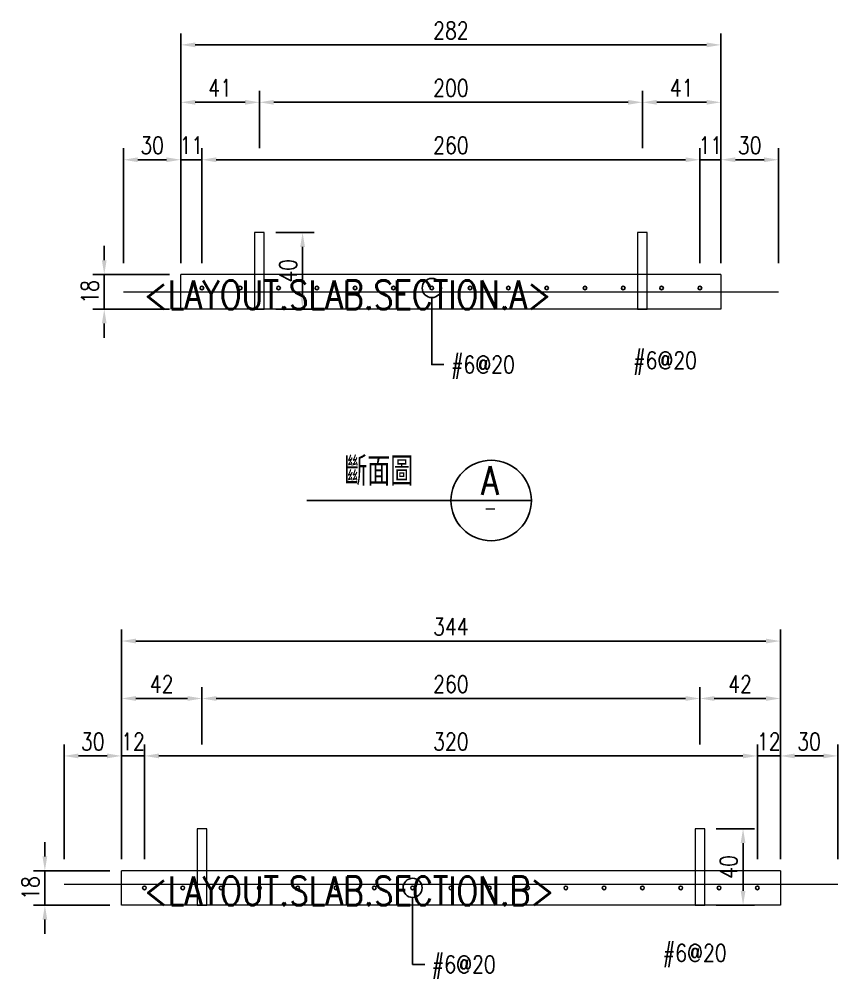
# Model space of a CAD drawing. Extents: x -4754 to 4964, y -19960 to 3841.
# Drawn here: x -329 to 99, y -10178 to -9677 of the extents above; entities that cross this region are included whole.
import ezdxf
from ezdxf.enums import TextEntityAlignment as Align

# ---------------------------------------------------------------- set-up
doc = ezdxf.new("R2010")
doc.units = 0
doc.header["$LTSCALE"] = 3
doc.layers.get('0').update_dxf_attribs({"linetype": 'CONTINUOUS'})
doc.layers.add('HB_0', color=7, linetype='CONTINUOUS', transparency=0.5)
for name, color, linetype in [('HB_DIM', 1, 'CONTINUOUS'), ('HB_TXT_CTEXT', 2, 'CONTINUOUS'), ('PVC_pipe', 4, 'CONTINUOUS'), ('RCAD.PARM.Treatle', 2, 'CONTINUOUS'), ('鋼筋', 3, 'CONTINUOUS')]:
    doc.layers.add(name, color=color, linetype=linetype)
doc.styles.get("Standard").update_dxf_attribs({"font": 'ROMANS.shx', "width": 0.8, "bigfont": 'chineset.shx'})
doc.dimstyles.new('30', dxfattribs={"dimscale": 3, "dimtxt": 3, "dimasz": 2.5, "dimexe": 2, "dimexo": 2, "dimgap": 1, "dimtad": 1, "dimdsep": 46, "dimtxsty": 'Standard', "dimcen": 0, "dimclrd": 256, "dimclre": 256, "dimclrt": 2, "dimadec": 0, "dimazin": 0, "dimtfac": 1, "dimtix": 1, "dimtmove": 2, "dimatfit": 3, "dimfxl": 1, "dimtolj": 1, "dimtzin": 0, "dimarcsym": 0})

# ---------------------------------------------------------------- blocks, each defined once
blk = doc.blocks.new('slab_sectionA')
at = {"color": 3, "linetype": 'Continuous'}
for p, q in [((-75.29, 0), (0, 0)), ((0, 0), (42, 0))]:
    blk.add_line(p, q, dxfattribs=at)
at = {"color": 4, "linetype": 'Continuous'}
blk.add_circle((21, 0), 21, dxfattribs=at)
at = {"color": 3, "linetype": 'Continuous', "width": 0.8}
blk.add_text('斷面圖', height=15, rotation=360, dxfattribs=at).set_placement((-37.65, 16.03), align=Align.MIDDLE)
at = {"color": 0, "linetype": 'Continuous', "width": 0.8}
for tag, p, height in [('A', (15.81, 3), 15), ('-', (17.28, -7.5), 7.5)]:
    blk.add_attdef(tag, p, '', height=height, dxfattribs=at)
blk = doc.blocks.new('C')
at = {"color": 3, "linetype": 'Continuous'}
blk.add_circle((0, 0), 1.2, dxfattribs=at)
blk = doc.blocks.new('H_Circle_guide')
at = {"layer": 'HB_TXT_CTEXT', "color": 1, "linetype": 'Continuous'}
blk.add_lwpolyline([(0, -5), (0, -40), (6.37, -40)], dxfattribs=at)
blk.add_circle((0, 0), 5, dxfattribs=at)
at = {"color": 0, "linetype": 'Continuous', "width": 0.8}
blk.add_attdef('A', text='', height=9, dxfattribs=at).set_placement((10.06, -40), align=Align.MIDDLE_LEFT)
blk = doc.blocks.new('H_Arrow_guide')
at = {"layer": 'HB_TXT_CTEXT', "color": 1, "linetype": 'Continuous'}
blk.add_lwpolyline([(0, 0, 0, 2.5, 0), (0, -7.5, 0, 0, 0), (0, -37, 0, 0, 0), (7.5, -37, 0, 0, 0)], format="xyseb", dxfattribs=at)
at = {"color": 0, "linetype": 'Continuous', "width": 0.8}
blk.add_attdef('A', text='', height=9, dxfattribs=at).set_placement((9.65, -35.88), align=Align.MIDDLE_LEFT)
blk = doc.blocks.new('*D135')
at = {"layer": 'HB_DIM', "linetype": 'Continuous', "lineweight": -2}
for p, q in [((-244.2, -9804.1), (-244.2, -9684.1)), ((37.8, -9804.1), (37.8, -9684.1)), ((-236.7, -9690.1), (30.3, -9690.1))]:
    blk.add_line(p, q, dxfattribs=at)
at = {"layer": 'HB_DIM'}
for points in [[(-236.7, -9688.85), (-236.7, -9691.35), (-244.2, -9690.1)], [(30.3, -9691.35), (30.3, -9688.85), (37.8, -9690.1)]]:
    blk.add_solid(points, dxfattribs=at)
at = {"layer": 'HB_DIM', "color": 2, "linetype": 'Continuous', "insert": (-103.2, -9682.6), "char_height": 9, "attachment_point": 5, "rotation": 0}
blk.add_mtext('\\A1;282', dxfattribs=at)
blk = doc.blocks.new('*D136')
at = {"layer": 'HB_DIM', "linetype": 'Continuous', "lineweight": -2}
for p, q in [((-244.2, -9744.1), (-244.2, -9714.1)), ((-203.2, -9744.1), (-203.2, -9714.1)), ((-236.7, -9720.1), (-210.7, -9720.1))]:
    blk.add_line(p, q, dxfattribs=at)
at = {"layer": 'HB_DIM'}
for points in [[(-236.7, -9718.85), (-236.7, -9721.35), (-244.2, -9720.1)], [(-210.7, -9721.35), (-210.7, -9718.85), (-203.2, -9720.1)]]:
    blk.add_solid(points, dxfattribs=at)
at = {"layer": 'HB_DIM', "color": 2, "linetype": 'Continuous', "insert": (-223.7, -9712.6), "char_height": 9, "attachment_point": 5, "rotation": 0}
blk.add_mtext('\\A1;41', dxfattribs=at)
blk = doc.blocks.new('*D137')
at = {"layer": 'HB_DIM', "linetype": 'Continuous', "lineweight": -2}
for p, q in [((-203.2, -9744.1), (-203.2, -9714.1)), ((-3.2, -9744.1), (-3.2, -9714.1)), ((-195.7, -9720.1), (-10.7, -9720.1))]:
    blk.add_line(p, q, dxfattribs=at)
at = {"layer": 'HB_DIM'}
for points in [[(-195.7, -9718.85), (-195.7, -9721.35), (-203.2, -9720.1)], [(-10.7, -9721.35), (-10.7, -9718.85), (-3.2, -9720.1)]]:
    blk.add_solid(points, dxfattribs=at)
at = {"layer": 'HB_DIM', "color": 2, "linetype": 'Continuous', "insert": (-103.2, -9712.6), "char_height": 9, "attachment_point": 5, "rotation": 0}
blk.add_mtext('\\A1;200', dxfattribs=at)
blk = doc.blocks.new('*D138')
at = {"layer": 'HB_DIM', "linetype": 'Continuous', "lineweight": -2}
for p, q in [((-3.2, -9744.1), (-3.2, -9714.1)), ((37.8, -9744.1), (37.8, -9714.1)), ((4.3, -9720.1), (30.3, -9720.1))]:
    blk.add_line(p, q, dxfattribs=at)
at = {"layer": 'HB_DIM'}
for points in [[(4.3, -9718.85), (4.3, -9721.35), (-3.2, -9720.1)], [(30.3, -9721.35), (30.3, -9718.85), (37.8, -9720.1)]]:
    blk.add_solid(points, dxfattribs=at)
at = {"layer": 'HB_DIM', "color": 2, "linetype": 'Continuous', "insert": (17.3, -9712.6), "char_height": 9, "attachment_point": 5, "rotation": 0}
blk.add_mtext('\\A1;41', dxfattribs=at)
blk = doc.blocks.new('*D139')
at = {"layer": 'HB_DIM', "linetype": 'Continuous', "lineweight": -2}
for p, q in [((-274.2, -9804.1), (-274.2, -9744.1)), ((-244.2, -9804.1), (-244.2, -9744.1)), ((-266.7, -9750.1), (-251.7, -9750.1))]:
    blk.add_line(p, q, dxfattribs=at)
at = {"layer": 'HB_DIM'}
for points in [[(-266.7, -9748.85), (-266.7, -9751.35), (-274.2, -9750.1)], [(-251.7, -9751.35), (-251.7, -9748.85), (-244.2, -9750.1)]]:
    blk.add_solid(points, dxfattribs=at)
at = {"layer": 'HB_DIM', "color": 2, "linetype": 'Continuous', "insert": (-259.2, -9742.6), "char_height": 9, "attachment_point": 5, "rotation": 0}
blk.add_mtext('\\A1;30', dxfattribs=at)
blk = doc.blocks.new('*D140')
at = {"layer": 'HB_DIM', "linetype": 'Continuous', "lineweight": -2}
for p, q in [((-244.2, -9804.1), (-244.2, -9744.1)), ((-233.2, -9804.1), (-233.2, -9744.1)), ((-251.7, -9750.1), (-259.2, -9750.1)), ((-244.2, -9750.1), (-233.2, -9750.1)), ((-225.7, -9750.1), (-218.2, -9750.1))]:
    blk.add_line(p, q, dxfattribs=at)
at = {"layer": 'HB_DIM'}
for points in [[(-251.7, -9751.35), (-251.7, -9748.85), (-244.2, -9750.1)], [(-225.7, -9748.85), (-225.7, -9751.35), (-233.2, -9750.1)]]:
    blk.add_solid(points, dxfattribs=at)
at = {"layer": 'HB_DIM', "color": 2, "linetype": 'Continuous', "insert": (-238.7, -9742.6), "char_height": 9, "attachment_point": 5, "rotation": 0}
blk.add_mtext('\\A1;11', dxfattribs=at)
blk = doc.blocks.new('*D141')
at = {"layer": 'HB_DIM', "linetype": 'Continuous', "lineweight": -2}
for p, q in [((-233.2, -9804.1), (-233.2, -9744.1)), ((26.8, -9804.1), (26.8, -9744.1)), ((-225.7, -9750.1), (19.3, -9750.1))]:
    blk.add_line(p, q, dxfattribs=at)
at = {"layer": 'HB_DIM'}
for points in [[(-225.7, -9748.85), (-225.7, -9751.35), (-233.2, -9750.1)], [(19.3, -9751.35), (19.3, -9748.85), (26.8, -9750.1)]]:
    blk.add_solid(points, dxfattribs=at)
at = {"layer": 'HB_DIM', "color": 2, "linetype": 'Continuous', "insert": (-103.2, -9742.6), "char_height": 9, "attachment_point": 5, "rotation": 0}
blk.add_mtext('\\A1;260', dxfattribs=at)
blk = doc.blocks.new('*D142')
at = {"layer": 'HB_DIM', "linetype": 'Continuous', "lineweight": -2}
for p, q in [((26.8, -9804.1), (26.8, -9744.1)), ((37.8, -9804.1), (37.8, -9744.1)), ((19.3, -9750.1), (11.8, -9750.1)), ((26.8, -9750.1), (37.8, -9750.1)), ((45.3, -9750.1), (52.8, -9750.1))]:
    blk.add_line(p, q, dxfattribs=at)
at = {"layer": 'HB_DIM'}
for points in [[(19.3, -9751.35), (19.3, -9748.85), (26.8, -9750.1)], [(45.3, -9748.85), (45.3, -9751.35), (37.8, -9750.1)]]:
    blk.add_solid(points, dxfattribs=at)
at = {"layer": 'HB_DIM', "color": 2, "linetype": 'Continuous', "insert": (32.3, -9742.6), "char_height": 9, "attachment_point": 5, "rotation": 0}
blk.add_mtext('\\A1;11', dxfattribs=at)
blk = doc.blocks.new('*D143')
at = {"layer": 'HB_DIM', "linetype": 'Continuous', "lineweight": -2}
for p, q in [((37.8, -9804.1), (37.8, -9744.1)), ((67.8, -9804.1), (67.8, -9744.1)), ((45.3, -9750.1), (60.3, -9750.1))]:
    blk.add_line(p, q, dxfattribs=at)
at = {"layer": 'HB_DIM'}
for points in [[(45.3, -9748.85), (45.3, -9751.35), (37.8, -9750.1)], [(60.3, -9751.35), (60.3, -9748.85), (67.8, -9750.1)]]:
    blk.add_solid(points, dxfattribs=at)
at = {"layer": 'HB_DIM', "color": 2, "linetype": 'Continuous', "insert": (52.8, -9742.6), "char_height": 9, "attachment_point": 5, "rotation": 0}
blk.add_mtext('\\A1;30', dxfattribs=at)
blk = doc.blocks.new('*D144')
at = {"layer": 'HB_DIM', "linetype": 'Continuous', "lineweight": -2}
for p, q in [((-284.2, -9802.6), (-284.2, -9795.1)), ((-250.2, -9810.1), (-290.2, -9810.1)), ((-284.2, -9828.1), (-284.2, -9810.1)), ((-250.2, -9828.1), (-290.2, -9828.1)), ((-284.2, -9835.6), (-284.2, -9843.1))]:
    blk.add_line(p, q, dxfattribs=at)
at = {"layer": 'HB_DIM'}
for points in [[(-285.45, -9802.6), (-282.95, -9802.6), (-284.2, -9810.1)], [(-282.95, -9835.6), (-285.45, -9835.6), (-284.2, -9828.1)]]:
    blk.add_solid(points, dxfattribs=at)
at = {"layer": 'HB_DIM', "color": 2, "linetype": 'Continuous', "insert": (-291.7, -9819.1), "char_height": 9, "attachment_point": 5, "rotation": 90}
blk.add_mtext('\\A1;18', dxfattribs=at)
blk = doc.blocks.new('*D145')
at = {"layer": 'HB_DIM', "linetype": 'Continuous', "lineweight": -2}
for p, q in [((-194.66, -9788.1), (-174.66, -9788.1)), ((-180.66, -9820.6), (-180.66, -9795.6)), ((-194.66, -9828.1), (-174.66, -9828.1))]:
    blk.add_line(p, q, dxfattribs=at)
at = {"layer": 'HB_DIM'}
for points in [[(-179.41, -9795.6), (-181.91, -9795.6), (-180.66, -9788.1)], [(-181.91, -9820.6), (-179.41, -9820.6), (-180.66, -9828.1)]]:
    blk.add_solid(points, dxfattribs=at)
at = {"layer": 'HB_DIM', "color": 2, "linetype": 'Continuous', "insert": (-188.16, -9808.1), "char_height": 9, "attachment_point": 5, "rotation": 90}
blk.add_mtext('\\A1;40', dxfattribs=at)
blk = doc.blocks.new('*D146')
at = {"layer": 'HB_DIM', "linetype": 'Continuous', "lineweight": -2}
for p, q in [((-275.2, -10115.49), (-275.2, -9995.49)), ((68.8, -10115.49), (68.8, -9995.49)), ((-267.7, -10001.49), (61.3, -10001.49))]:
    blk.add_line(p, q, dxfattribs=at)
at = {"layer": 'HB_DIM'}
for points in [[(-267.7, -10000.24), (-267.7, -10002.74), (-275.2, -10001.49)], [(61.3, -10002.74), (61.3, -10000.24), (68.8, -10001.49)]]:
    blk.add_solid(points, dxfattribs=at)
at = {"layer": 'HB_DIM', "color": 2, "linetype": 'Continuous', "insert": (-103.2, -9993.99), "char_height": 9, "attachment_point": 5, "rotation": 0}
blk.add_mtext('\\A1;344', dxfattribs=at)
blk = doc.blocks.new('*D147')
at = {"layer": 'HB_DIM', "linetype": 'Continuous', "lineweight": -2}
for p, q in [((-275.2, -10055.49), (-275.2, -10025.49)), ((-233.2, -10055.49), (-233.2, -10025.49)), ((-267.7, -10031.49), (-240.7, -10031.49))]:
    blk.add_line(p, q, dxfattribs=at)
at = {"layer": 'HB_DIM'}
for points in [[(-267.7, -10030.24), (-267.7, -10032.74), (-275.2, -10031.49)], [(-240.7, -10032.74), (-240.7, -10030.24), (-233.2, -10031.49)]]:
    blk.add_solid(points, dxfattribs=at)
at = {"layer": 'HB_DIM', "color": 2, "linetype": 'Continuous', "insert": (-254.2, -10023.99), "char_height": 9, "attachment_point": 5, "rotation": 0}
blk.add_mtext('\\A1;42', dxfattribs=at)
blk = doc.blocks.new('*D148')
at = {"layer": 'HB_DIM', "linetype": 'Continuous', "lineweight": -2}
for p, q in [((-233.2, -10055.49), (-233.2, -10025.49)), ((26.8, -10055.49), (26.8, -10025.49)), ((-225.7, -10031.49), (19.3, -10031.49))]:
    blk.add_line(p, q, dxfattribs=at)
at = {"layer": 'HB_DIM'}
for points in [[(-225.7, -10030.24), (-225.7, -10032.74), (-233.2, -10031.49)], [(19.3, -10032.74), (19.3, -10030.24), (26.8, -10031.49)]]:
    blk.add_solid(points, dxfattribs=at)
at = {"layer": 'HB_DIM', "color": 2, "linetype": 'Continuous', "insert": (-103.2, -10023.99), "char_height": 9, "attachment_point": 5, "rotation": 0}
blk.add_mtext('\\A1;260', dxfattribs=at)
blk = doc.blocks.new('*D149')
at = {"layer": 'HB_DIM', "linetype": 'Continuous', "lineweight": -2}
for p, q in [((26.8, -10055.49), (26.8, -10025.49)), ((68.8, -10055.49), (68.8, -10025.49)), ((34.3, -10031.49), (61.3, -10031.49))]:
    blk.add_line(p, q, dxfattribs=at)
at = {"layer": 'HB_DIM'}
for points in [[(34.3, -10030.24), (34.3, -10032.74), (26.8, -10031.49)], [(61.3, -10032.74), (61.3, -10030.24), (68.8, -10031.49)]]:
    blk.add_solid(points, dxfattribs=at)
at = {"layer": 'HB_DIM', "color": 2, "linetype": 'Continuous', "insert": (47.8, -10023.99), "char_height": 9, "attachment_point": 5, "rotation": 0}
blk.add_mtext('\\A1;42', dxfattribs=at)
blk = doc.blocks.new('*D150')
at = {"layer": 'HB_DIM', "linetype": 'Continuous', "lineweight": -2}
for p, q in [((-305.2, -10115.49), (-305.2, -10055.49)), ((-275.2, -10115.49), (-275.2, -10055.49)), ((-297.7, -10061.49), (-282.7, -10061.49))]:
    blk.add_line(p, q, dxfattribs=at)
at = {"layer": 'HB_DIM'}
for points in [[(-297.7, -10060.24), (-297.7, -10062.74), (-305.2, -10061.49)], [(-282.7, -10062.74), (-282.7, -10060.24), (-275.2, -10061.49)]]:
    blk.add_solid(points, dxfattribs=at)
at = {"layer": 'HB_DIM', "color": 2, "linetype": 'Continuous', "insert": (-290.2, -10053.99), "char_height": 9, "attachment_point": 5, "rotation": 0}
blk.add_mtext('\\A1;30', dxfattribs=at)
blk = doc.blocks.new('*D151')
at = {"layer": 'HB_DIM', "linetype": 'Continuous', "lineweight": -2}
for p, q in [((-275.2, -10115.49), (-275.2, -10055.49)), ((-263.2, -10115.49), (-263.2, -10055.49)), ((-282.7, -10061.49), (-290.2, -10061.49)), ((-275.2, -10061.49), (-263.2, -10061.49)), ((-255.7, -10061.49), (-248.2, -10061.49))]:
    blk.add_line(p, q, dxfattribs=at)
at = {"layer": 'HB_DIM'}
for points in [[(-282.7, -10062.74), (-282.7, -10060.24), (-275.2, -10061.49)], [(-255.7, -10060.24), (-255.7, -10062.74), (-263.2, -10061.49)]]:
    blk.add_solid(points, dxfattribs=at)
at = {"layer": 'HB_DIM', "color": 2, "linetype": 'Continuous', "insert": (-269.2, -10053.99), "char_height": 9, "attachment_point": 5, "rotation": 0}
blk.add_mtext('\\A1;12', dxfattribs=at)
blk = doc.blocks.new('*D152')
at = {"layer": 'HB_DIM', "linetype": 'Continuous', "lineweight": -2}
for p, q in [((-263.2, -10115.49), (-263.2, -10055.49)), ((56.8, -10115.49), (56.8, -10055.49)), ((-255.7, -10061.49), (49.3, -10061.49))]:
    blk.add_line(p, q, dxfattribs=at)
at = {"layer": 'HB_DIM'}
for points in [[(-255.7, -10060.24), (-255.7, -10062.74), (-263.2, -10061.49)], [(49.3, -10062.74), (49.3, -10060.24), (56.8, -10061.49)]]:
    blk.add_solid(points, dxfattribs=at)
at = {"layer": 'HB_DIM', "color": 2, "linetype": 'Continuous', "insert": (-103.2, -10053.99), "char_height": 9, "attachment_point": 5, "rotation": 0}
blk.add_mtext('\\A1;320', dxfattribs=at)
blk = doc.blocks.new('*D153')
at = {"layer": 'HB_DIM', "linetype": 'Continuous', "lineweight": -2}
for p, q in [((56.8, -10115.49), (56.8, -10055.49)), ((68.8, -10115.49), (68.8, -10055.49)), ((49.3, -10061.49), (41.8, -10061.49)), ((56.8, -10061.49), (68.8, -10061.49)), ((76.3, -10061.49), (83.8, -10061.49))]:
    blk.add_line(p, q, dxfattribs=at)
at = {"layer": 'HB_DIM'}
for points in [[(49.3, -10062.74), (49.3, -10060.24), (56.8, -10061.49)], [(76.3, -10060.24), (76.3, -10062.74), (68.8, -10061.49)]]:
    blk.add_solid(points, dxfattribs=at)
at = {"layer": 'HB_DIM', "color": 2, "linetype": 'Continuous', "insert": (62.8, -10053.99), "char_height": 9, "attachment_point": 5, "rotation": 0}
blk.add_mtext('\\A1;12', dxfattribs=at)
blk = doc.blocks.new('*D154')
at = {"layer": 'HB_DIM', "linetype": 'Continuous', "lineweight": -2}
for p, q in [((68.8, -10115.49), (68.8, -10055.49)), ((98.8, -10115.49), (98.8, -10055.49)), ((76.3, -10061.49), (91.3, -10061.49))]:
    blk.add_line(p, q, dxfattribs=at)
at = {"layer": 'HB_DIM'}
for points in [[(76.3, -10060.24), (76.3, -10062.74), (68.8, -10061.49)], [(91.3, -10062.74), (91.3, -10060.24), (98.8, -10061.49)]]:
    blk.add_solid(points, dxfattribs=at)
at = {"layer": 'HB_DIM', "color": 2, "linetype": 'Continuous', "insert": (83.8, -10053.99), "char_height": 9, "attachment_point": 5, "rotation": 0}
blk.add_mtext('\\A1;30', dxfattribs=at)
blk = doc.blocks.new('*D155')
at = {"layer": 'HB_DIM', "linetype": 'Continuous', "lineweight": -2}
for p, q in [((-315.2, -10113.99), (-315.2, -10106.49)), ((-281.2, -10121.49), (-321.2, -10121.49)), ((-315.2, -10139.49), (-315.2, -10121.49)), ((-281.2, -10139.49), (-321.2, -10139.49)), ((-315.2, -10146.99), (-315.2, -10154.49))]:
    blk.add_line(p, q, dxfattribs=at)
at = {"layer": 'HB_DIM'}
for points in [[(-316.45, -10113.99), (-313.95, -10113.99), (-315.2, -10121.49)], [(-313.95, -10146.99), (-316.45, -10146.99), (-315.2, -10139.49)]]:
    blk.add_solid(points, dxfattribs=at)
at = {"layer": 'HB_DIM', "color": 2, "linetype": 'Continuous', "insert": (-322.7, -10130.49), "char_height": 9, "attachment_point": 5, "rotation": 90}
blk.add_mtext('\\A1;18', dxfattribs=at)
blk = doc.blocks.new('*D156')
at = {"layer": 'HB_DIM', "linetype": 'Continuous', "lineweight": -2}
for p, q in [((35.34, -10099.49), (55.34, -10099.49)), ((49.34, -10131.99), (49.34, -10106.99)), ((35.34, -10139.49), (55.34, -10139.49))]:
    blk.add_line(p, q, dxfattribs=at)
at = {"layer": 'HB_DIM'}
for points in [[(50.59, -10106.99), (48.09, -10106.99), (49.34, -10099.49)], [(48.09, -10131.99), (50.59, -10131.99), (49.34, -10139.49)]]:
    blk.add_solid(points, dxfattribs=at)
at = {"layer": 'HB_DIM', "color": 2, "linetype": 'Continuous', "insert": (41.84, -10119.49), "char_height": 9, "attachment_point": 5, "rotation": 90}
blk.add_mtext('\\A1;40', dxfattribs=at)

msp = doc.modelspace()

# ---------------------------------------------------------------- linework, layer by layer
at = {"layer": 'HB_0', "lineweight": 5}
for p, q in [((37.799, -9810.095), (-244.201, -9810.095)), ((-244.201, -9828.095), (-244.201, -9810.095)), ((37.799, -9810.095), (37.799, -9828.095)), ((37.799, -9828.095), (-244.201, -9828.095)), ((68.799, -10121.495), (-275.201, -10121.495)), ((-275.201, -10139.495), (-275.201, -10121.495)), ((68.799, -10121.495), (68.799, -10139.495)), ((68.799, -10139.495), (-275.201, -10139.495))]:
    msp.add_line(p, q, dxfattribs=at)
at = {"layer": 'PVC_pipe', "lineweight": 5}
for points in [[(-205.741, -9828.095), (-200.661, -9828.095), (-200.661, -9788.095), (-205.741, -9788.095), (-205.741, -9828.095)], [(-5.741, -9828.095), (-0.661, -9828.095), (-0.661, -9788.095), (-5.741, -9788.095), (-5.741, -9828.095)], [(-235.741, -10139.495), (-230.661, -10139.495), (-230.661, -10099.495), (-235.741, -10099.495), (-235.741, -10139.495)], [(24.259, -10139.495), (29.339, -10139.495), (29.339, -10099.495), (24.259, -10099.495), (24.259, -10139.495)]]:
    msp.add_lwpolyline(points, dxfattribs=at)
at = {"layer": '鋼筋', "lineweight": 5}
for p, q in [((-274.201, -9819.005, -10), (-107.201, -9819.005, -10)), ((-274.201, -9819.005, 10), (-107.201, -9819.005, 10)), ((-107.201, -9819.005, -10), (-103.201, -9819.005, -10)), ((-107.201, -9819.005, 10), (-103.201, -9819.005, 10)), ((-103.201, -9819.005, -10), (-99.201, -9819.005, -10)), ((-103.201, -9819.005, 10), (-99.201, -9819.005, 10)), ((-99.201, -9819.005, -10), (67.799, -9819.005, -10)), ((-99.201, -9819.005, 10), (67.799, -9819.005, 10)), ((-305.201, -10128.495, 10), (-112.201, -10128.495, 10)), ((-305.201, -10128.495, -10), (-112.201, -10128.495, -10)), ((-112.201, -10128.495, 10), (-103.201, -10128.495, 10)), ((-112.201, -10128.495, -10), (-103.201, -10128.495, -10)), ((-103.201, -10128.495, 10), (-94.201, -10128.495, 10)), ((-103.201, -10128.495, -10), (-94.201, -10128.495, -10)), ((-94.201, -10128.495, 10), (98.799, -10128.495, 10)), ((-94.201, -10128.495, -10), (98.799, -10128.495, -10))]:
    msp.add_line(p, q, dxfattribs=at)

# ---------------------------------------------------------------- block references
at = {"layer": 'HB_TXT_CTEXT', "color": 0, "linetype": 'Continuous'}
for name, p in [('H_Circle_guide', (-113.201, -9817.095)), ('H_Arrow_guide', (-17.701, -9819.005, -10)), ('H_Arrow_guide', (-17.701, -9819.005, 10)), ('H_Circle_guide', (-123.201, -10130.405)), ('H_Arrow_guide', (-2.201, -10128.495, 10)), ('H_Arrow_guide', (-2.201, -10128.495, -10))]:
    msp.add_blockref(name, p, dxfattribs=at).add_auto_attribs({'A': '#6@20'})
at = {"layer": 'HB_TXT_CTEXT', "color": 0, "linetype": 'Continuous', "rotation": 360}
msp.add_blockref('slab_sectionA', (-103.201, -9928.095), dxfattribs=at).add_auto_attribs({'A': 'A', '-': '-'})
at = {"layer": '鋼筋', "linetype": 'Continuous', "xscale": 0.7958333333333333, "yscale": 0.7958333333333333, "zscale": 0.7958333333333333}
for p in [(-233.201, -9817.095), (-213.201, -9817.095), (-193.201, -9817.095), (-173.201, -9817.095), (-153.201, -9817.095), (-133.201, -9817.095), (-113.201, -9817.095), (-93.201, -9817.095), (-73.201, -9817.095), (-53.201, -9817.095), (-33.201, -9817.095), (-13.201, -9817.095), (6.799, -9817.095), (26.799, -9817.095), (-263.201, -10130.405), (-243.201, -10130.405), (-223.201, -10130.405), (-203.201, -10130.405), (-183.201, -10130.405), (-163.201, -10130.405), (-143.201, -10130.405), (-123.201, -10130.405), (-103.201, -10130.405), (-83.201, -10130.405), (-63.201, -10130.405), (-43.201, -10130.405), (-23.201, -10130.405), (-3.201, -10130.405), (16.799, -10130.405), (36.799, -10130.405), (56.799, -10130.405)]:
    msp.add_blockref('C', p, dxfattribs=at)

# ---------------------------------------------------------------- texts
at = {"layer": 'RCAD.PARM.Treatle', "color": 6, "linetype": 'Continuous', "width": 0.8}
for s, p in [('<LAYOUT.SLAB.SECTION.A>', (-157.201, -9820.595)), ('<LAYOUT.SLAB.SECTION.B>', (-156.344, -10131.995))]:
    msp.add_text(s, height=15, rotation=360, dxfattribs=at).set_placement(p, align=Align.MIDDLE)

# ---------------------------------------------------------------- dimensions: what is measured, and where the dimension line sits
at = {"layer": 'HB_DIM', "linetype": 'Continuous'}
for base, p1, p2, angle, override, picture, middle in [((37.799, -9690.095), (-244.201, -9810.095), (37.799, -9810.095), 0, {"dimpost": '<>'}, '*D135', (-103.201, -9682.595)), ((-203.201, -9720.095), (-244.201, -9750.095), (-203.201, -9750.095), 0, {"dimpost": '<>'}, '*D136', (-223.701, -9712.595)), ((-3.201, -9720.095), (-203.201, -9750.095), (-3.201, -9750.095), 0, {"dimpost": '<>'}, '*D137', (-103.201, -9712.595)), ((37.799, -9720.095), (-3.201, -9750.095), (37.799, -9750.095), 0, {"dimpost": '<>'}, '*D138', (17.299, -9712.595)), ((-244.201, -9750.095), (-274.201, -9810.095, -10), (-244.201, -9810.095), 0, {"dimpost": '<>'}, '*D139', (-259.201, -9742.595)), ((-233.201, -9750.095), (-244.201, -9810.095), (-233.201, -9810.095), 0, {"dimpost": '<>'}, '*D140', (-238.701, -9742.595)), ((26.799, -9750.095), (-233.201, -9810.095), (26.799, -9810.095), 0, {"dimpost": '<>'}, '*D141', (-103.201, -9742.595)), ((37.799, -9750.095), (26.799, -9810.095), (37.799, -9810.095), 0, {"dimpost": '<>'}, '*D142', (32.299, -9742.595)), ((67.799, -9750.095), (37.799, -9810.095), (67.799, -9810.095, -10), 0, {"dimpost": '<>'}, '*D143', (52.799, -9742.595)), ((-180.661, -9788.095), (-200.661, -9828.095), (-200.661, -9788.095), 90, {"dimtad": 4, "dimpost": '<>'}, '*D145', (-188.161, -9808.095)), ((-284.201, -9810.095), (-244.201, -9828.095), (-244.201, -9810.095), 90, {"dimtad": 4, "dimpost": '<>'}, '*D144', (-291.701, -9819.095)), ((68.799, -10001.495), (-275.201, -10121.495), (68.799, -10121.495), 0, {"dimpost": '<>'}, '*D146', (-103.201, -9993.995)), ((-233.201, -10031.495), (-275.201, -10061.495), (-233.201, -10061.495), 0, {"dimpost": '<>'}, '*D147', (-254.201, -10023.995)), ((26.799, -10031.495), (-233.201, -10061.495), (26.799, -10061.495), 0, {"dimpost": '<>'}, '*D148', (-103.201, -10023.995)), ((68.799, -10031.495), (26.799, -10061.495), (68.799, -10061.495), 0, {"dimpost": '<>'}, '*D149', (47.799, -10023.995)), ((-275.201, -10061.495), (-305.201, -10121.495, 10), (-275.201, -10121.495), 0, {"dimpost": '<>'}, '*D150', (-290.201, -10053.995)), ((-263.201, -10061.495), (-275.201, -10121.495), (-263.201, -10121.495), 0, {"dimpost": '<>'}, '*D151', (-269.201, -10053.995)), ((56.799, -10061.495), (-263.201, -10121.495), (56.799, -10121.495), 0, {"dimpost": '<>'}, '*D152', (-103.201, -10053.995)), ((68.799, -10061.495), (56.799, -10121.495), (68.799, -10121.495), 0, {"dimpost": '<>'}, '*D153', (62.799, -10053.995)), ((98.799, -10061.495), (68.799, -10121.495), (98.799, -10121.495, 10), 0, {"dimpost": '<>'}, '*D154', (83.799, -10053.995)), ((49.339, -10099.495), (29.339, -10139.495), (29.339, -10099.495), 90, {"dimtad": 4, "dimpost": '<>'}, '*D156', (41.839, -10119.495)), ((-315.201, -10121.495), (-275.201, -10139.495), (-275.201, -10121.495), 90, {"dimtad": 4, "dimpost": '<>'}, '*D155', (-322.701, -10130.495))]:
    dim = msp.add_linear_dim(base=base, p1=p1, p2=p2, angle=angle, dimstyle='30', override=override, dxfattribs=at)
    dim.commit()
    dim.dimension.update_dxf_attribs({"geometry": picture, "text_midpoint": middle})

doc.saveas('drawing.dxf')
